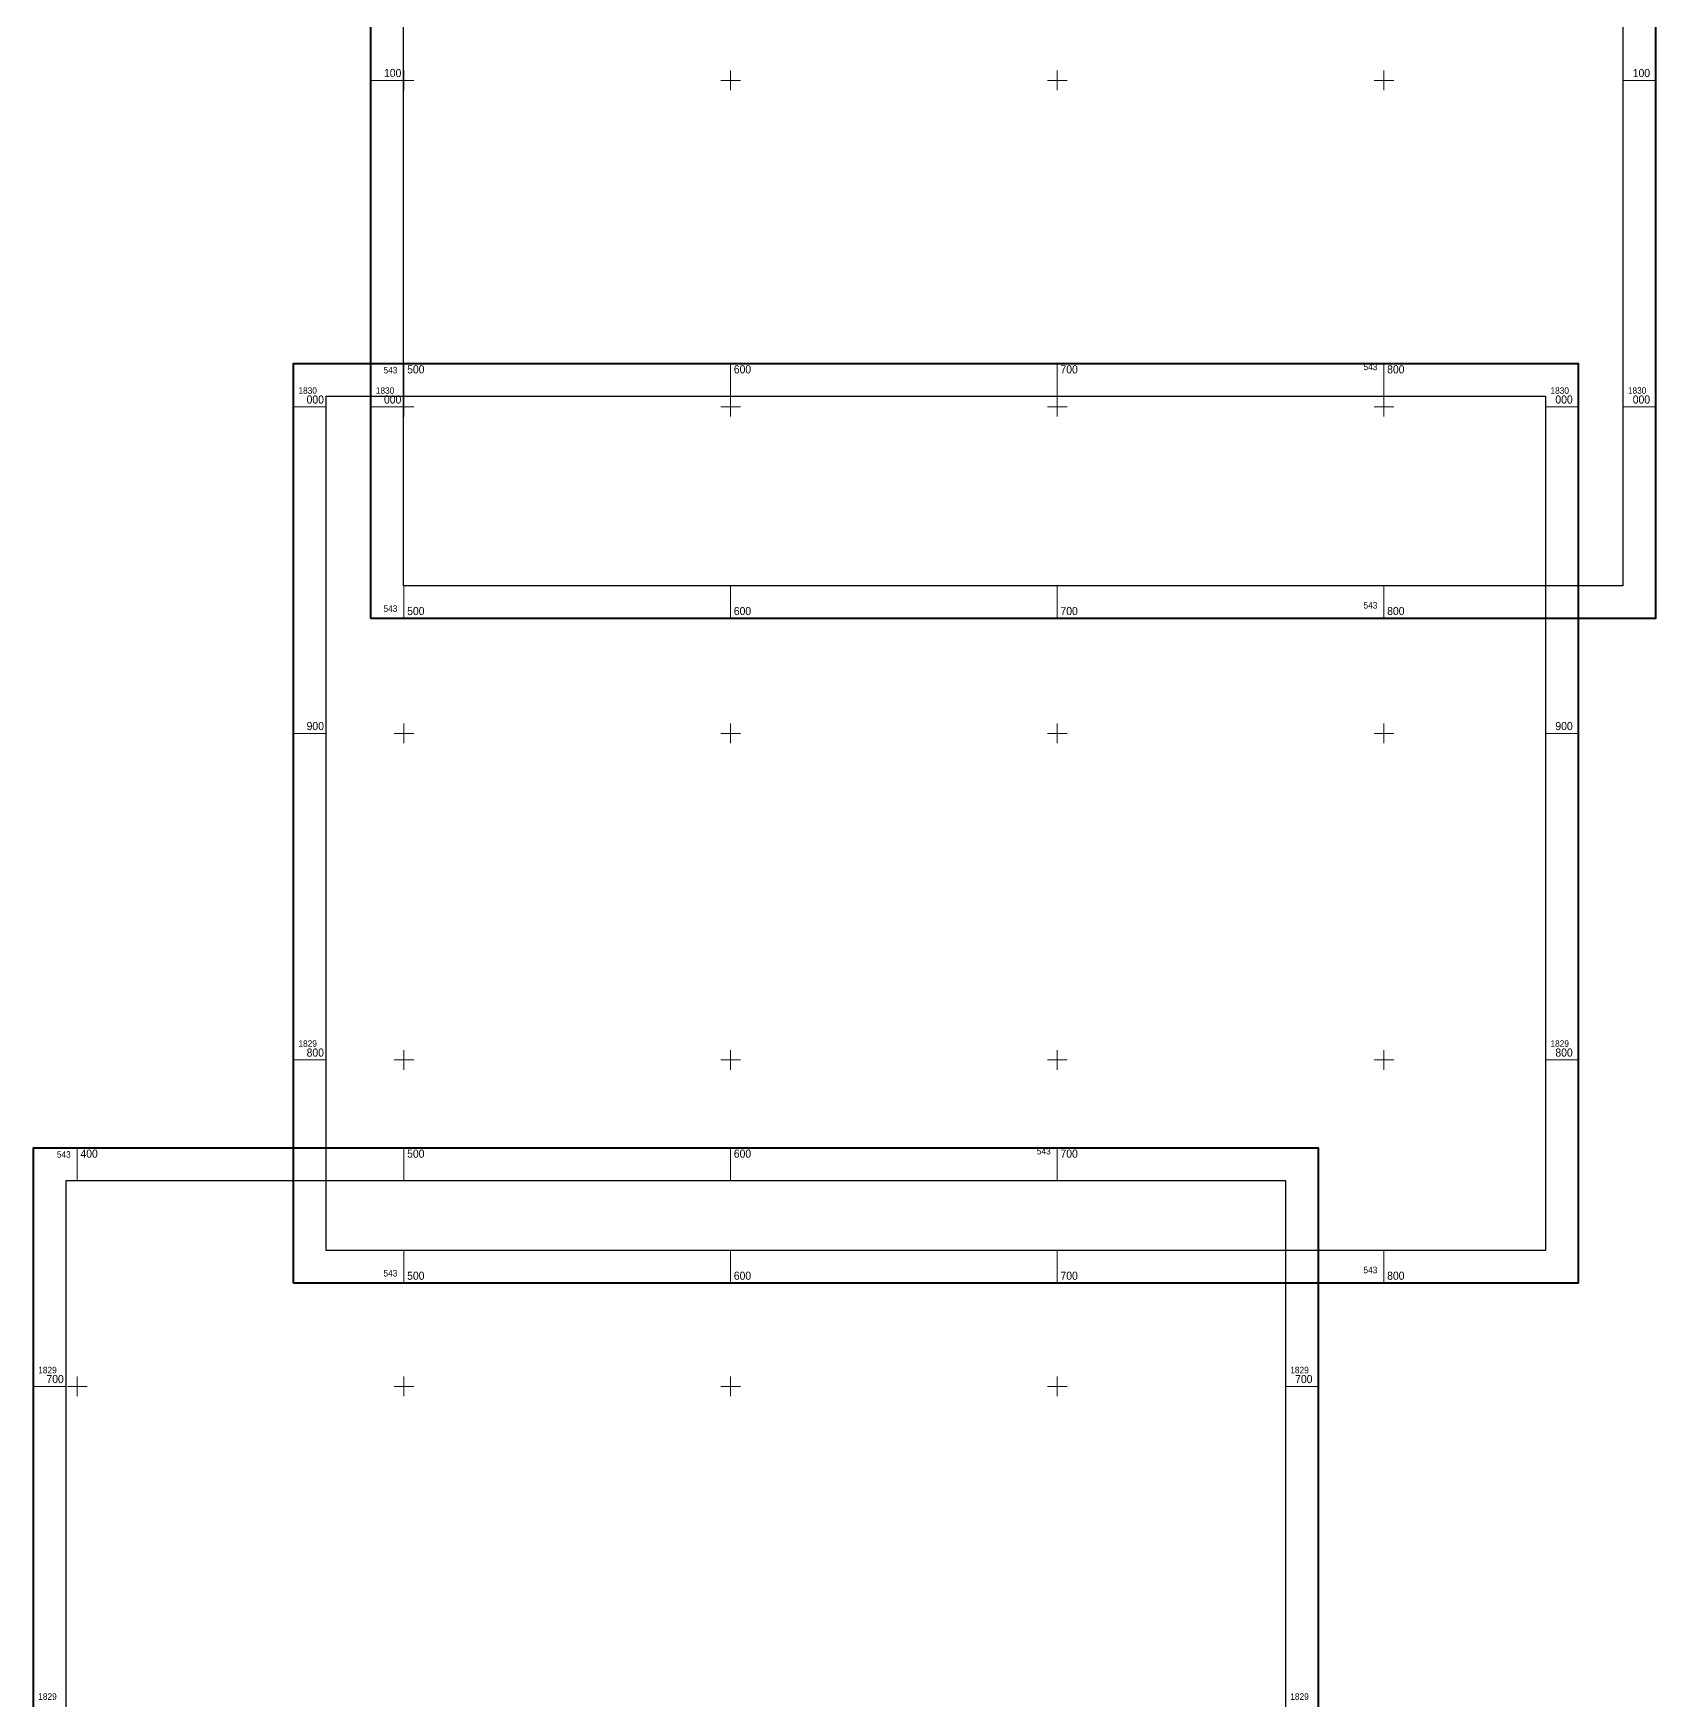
# Model space of a CAD drawing. Header units: metres. Extents: x 542869 to 545424, y 1823472 to 1835781.
# Drawn here: x 543387 to 543883, y 1829604 to 1830114 of the extents above; entities that cross this region are included whole.
import ezdxf
from ezdxf.enums import TextEntityAlignment as Align

# ---------------------------------------------------------------- set-up
doc = ezdxf.new("R2010")
doc.units = ezdxf.units.M
for name, color, linetype, lineweight in [('36', 7, 'Continuous', 13), ('37', 7, 'Continuous', 13), ('38', 7, 'Continuous', 13)]:
    doc.layers.add(name, color=color, linetype=linetype, lineweight=lineweight)

msp = doc.modelspace()

# ---------------------------------------------------------------- linework, layer by layer
at = {"layer": '36'}
for p, q in [((543500, 1830097), (543500, 1830103)), ((543600, 1830097), (543600, 1830103)), ((543700, 1830097), (543700, 1830103)), ((543800, 1830097), (543800, 1830103)), ((543489.91, 1830100), (543499.91, 1830100)), ((543497, 1830100), (543503, 1830100)), ((543597, 1830100), (543603, 1830100)), ((543697, 1830100), (543703, 1830100)), ((543797, 1830100), (543803, 1830100)), ((543873.18, 1830100), (543883.18, 1830100)), ((543489.91, 1830000), (543499.91, 1830000)), ((543497, 1830000), (543503, 1830000)), ((543500, 1829997), (543500, 1830003)), ((543597, 1830000), (543603, 1830000)), ((543600, 1829997), (543600, 1830003)), ((543697, 1830000), (543703, 1830000)), ((543700, 1829997), (543700, 1830003)), ((543797, 1830000), (543803, 1830000)), ((543800, 1829997), (543800, 1830003)), ((543873.18, 1830000), (543883.18, 1830000)), ((543500, 1829935.22), (543500, 1829945.22)), ((543600, 1829935.22), (543600, 1829945.22)), ((543700, 1829935.22), (543700, 1829945.22)), ((543800, 1829935.22), (543800, 1829945.22))]:
    msp.add_line(p, q, dxfattribs=at)
at = {"layer": '36', "lineweight": 40}
msp.add_lwpolyline([(543489.91, 1829935.22), (543489.91, 1830216.81), (543883.18, 1830216.81), (543883.18, 1829935.22)], close=True, dxfattribs=at)
at = {"layer": '36', "lineweight": 25}
msp.add_lwpolyline([(543499.91, 1829945.22), (543499.91, 1830206.81), (543873.18, 1830206.81), (543873.18, 1829945.22)], close=True, dxfattribs=at)
at = {"layer": '37'}
for p, q in [((543500, 1830003.24), (543500, 1830013.24)), ((543600, 1830003.24), (543600, 1830013.24)), ((543700, 1830003.24), (543700, 1830013.24)), ((543800, 1830003.24), (543800, 1830013.24)), ((543466.22, 1830000), (543476.22, 1830000)), ((543497, 1830000), (543503, 1830000)), ((543500, 1829997), (543500, 1830003)), ((543597, 1830000), (543603, 1830000)), ((543600, 1829997), (543600, 1830003)), ((543697, 1830000), (543703, 1830000)), ((543700, 1829997), (543700, 1830003)), ((543797, 1830000), (543803, 1830000)), ((543800, 1829997), (543800, 1830003)), ((543849.49, 1830000), (543859.49, 1830000)), ((543500, 1829897), (543500, 1829903)), ((543600, 1829897), (543600, 1829903)), ((543700, 1829897), (543700, 1829903)), ((543800, 1829897), (543800, 1829903)), ((543466.22, 1829900), (543476.22, 1829900)), ((543497, 1829900), (543503, 1829900)), ((543597, 1829900), (543603, 1829900)), ((543697, 1829900), (543703, 1829900)), ((543797, 1829900), (543803, 1829900)), ((543849.49, 1829900), (543859.49, 1829900)), ((543466.22, 1829800), (543476.22, 1829800)), ((543497, 1829800), (543503, 1829800)), ((543500, 1829797), (543500, 1829803)), ((543597, 1829800), (543603, 1829800)), ((543600, 1829797), (543600, 1829803)), ((543697, 1829800), (543703, 1829800)), ((543700, 1829797), (543700, 1829803)), ((543797, 1829800), (543803, 1829800)), ((543800, 1829797), (543800, 1829803)), ((543849.49, 1829800), (543859.49, 1829800)), ((543500, 1829731.65), (543500, 1829741.65)), ((543600, 1829731.65), (543600, 1829741.65)), ((543700, 1829731.65), (543700, 1829741.65)), ((543800, 1829731.65), (543800, 1829741.65))]:
    msp.add_line(p, q, dxfattribs=at)
at = {"layer": '37', "lineweight": 40}
msp.add_lwpolyline([(543466.22, 1829731.65), (543466.22, 1830013.24), (543859.49, 1830013.24), (543859.49, 1829731.65)], close=True, dxfattribs=at)
at = {"layer": '37', "lineweight": 25}
msp.add_lwpolyline([(543476.22, 1829741.65), (543476.22, 1830003.24), (543849.49, 1830003.24), (543849.49, 1829741.65)], close=True, dxfattribs=at)
at = {"layer": '38'}
for p, q in [((543400, 1829763.04), (543400, 1829773.04)), ((543500, 1829763.04), (543500, 1829773.04)), ((543600, 1829763.04), (543600, 1829773.04)), ((543700, 1829763.04), (543700, 1829773.04)), ((543400, 1829697), (543400, 1829703)), ((543500, 1829697), (543500, 1829703)), ((543600, 1829697), (543600, 1829703)), ((543700, 1829697), (543700, 1829703)), ((543386.57, 1829700), (543396.57, 1829700)), ((543397, 1829700), (543403, 1829700)), ((543497, 1829700), (543503, 1829700)), ((543597, 1829700), (543603, 1829700)), ((543697, 1829700), (543703, 1829700)), ((543769.84, 1829700), (543779.84, 1829700))]:
    msp.add_line(p, q, dxfattribs=at)
at = {"layer": '38', "lineweight": 40}
msp.add_lwpolyline([(543386.57, 1829491.45), (543386.57, 1829773.04), (543779.84, 1829773.04), (543779.84, 1829491.45)], close=True, dxfattribs=at)
at = {"layer": '38', "lineweight": 25}
msp.add_lwpolyline([(543396.57, 1829501.45), (543396.57, 1829763.04), (543769.84, 1829763.04), (543769.84, 1829501.45)], close=True, dxfattribs=at)

# ---------------------------------------------------------------- texts
at = {"layer": '36', "width": 0.95}
for s, height, p in [('100', 2.5, (543493.91, 1830101)), ('100', 2.5, (543876.18, 1830101)), ('1830', 2, (543491.41, 1830004)), ('000', 2.5, (543493.91, 1830001)), ('1830', 2, (543874.68, 1830004)), ('000', 2.5, (543876.18, 1830001)), ('500', 2.5, (543501, 1829936.22)), ('600', 2.5, (543601, 1829936.22)), ('700', 2.5, (543701, 1829936.22)), ('800', 2.5, (543801, 1829936.22))]:
    msp.add_text(s, height=height, dxfattribs=at).set_placement(p)
for p in [(543498, 1829937.22), (543798, 1829938.22)]:
    msp.add_text('543', height=2, dxfattribs=at).set_placement(p, align=Align.RIGHT)
at = {"layer": '37', "width": 0.95}
for p in [(543498, 1830010.24), (543798, 1830011.24), (543498, 1829733.65), (543798, 1829734.65)]:
    msp.add_text('543', height=2, dxfattribs=at).set_placement(p, align=Align.RIGHT)
for s, height, p in [('500', 2.5, (543501, 1830010.24)), ('600', 2.5, (543601, 1830010.24)), ('700', 2.5, (543701, 1830010.24)), ('800', 2.5, (543801, 1830010.24)), ('1830', 2, (543467.72, 1830004)), ('000', 2.5, (543470.22, 1830001)), ('1830', 2, (543850.99, 1830004)), ('000', 2.5, (543852.49, 1830001)), ('900', 2.5, (543470.22, 1829901)), ('900', 2.5, (543852.49, 1829901)), ('1829', 2, (543467.72, 1829804)), ('1829', 2, (543850.99, 1829804)), ('800', 2.5, (543470.22, 1829801)), ('800', 2.5, (543852.49, 1829801)), ('500', 2.5, (543501, 1829732.65)), ('600', 2.5, (543601, 1829732.65)), ('700', 2.5, (543701, 1829732.65)), ('800', 2.5, (543801, 1829732.65))]:
    msp.add_text(s, height=height, dxfattribs=at).set_placement(p)
at = {"layer": '38', "width": 0.95}
for p in [(543398, 1829770.04), (543698, 1829771.04)]:
    msp.add_text('543', height=2, dxfattribs=at).set_placement(p, align=Align.RIGHT)
for s, height, p in [('400', 2.5, (543401, 1829770.04)), ('500', 2.5, (543501, 1829770.04)), ('600', 2.5, (543601, 1829770.04)), ('700', 2.5, (543701, 1829770.04)), ('1829', 2, (543388.07, 1829704)), ('700', 2.5, (543390.57, 1829701)), ('1829', 2, (543771.34, 1829704)), ('700', 2.5, (543772.84, 1829701)), ('1829', 2, (543388.07, 1829604)), ('1829', 2, (543771.34, 1829604))]:
    msp.add_text(s, height=height, dxfattribs=at).set_placement(p)

doc.saveas('drawing.dxf')
